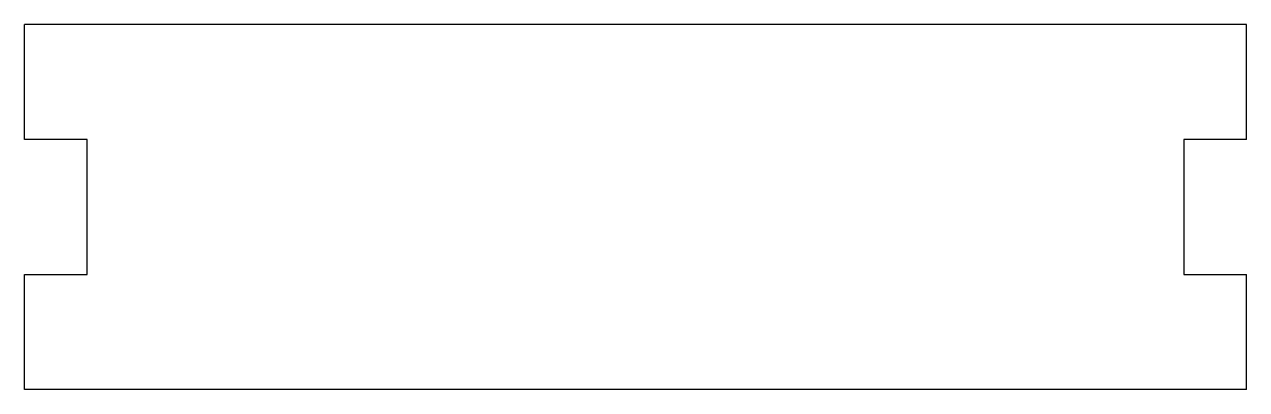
# Model space of a CAD drawing. Header units: millimetres. Extents: x 0 to 758, y -64 to 163.
import ezdxf

# ---------------------------------------------------------------- set-up
doc = ezdxf.new("R2010")
doc.units = ezdxf.units.MM

msp = doc.modelspace()

# ---------------------------------------------------------------- linework, layer by layer
at = {"color": 7, "linetype": 'Continuous', "lineweight": 25}
for p, q in [((0, 91.44), (0, 162.68)), ((758, 162.68), (0, 162.68)), ((758, 91.44), (758, 162.68)), ((38.9, 91.44), (0, 91.44)), ((38.9, 7.56), (38.9, 91.44)), ((758, 91.44), (719.1, 91.44)), ((719.1, 91.44), (719.1, 7.56)), ((0, -63.68), (0, 7.56)), ((0, 7.56), (38.9, 7.56)), ((719.1, 7.56), (758, 7.56)), ((758, -63.68), (758, 7.56)), ((758, -63.68), (0, -63.68))]:
    msp.add_line(p, q, dxfattribs=at)

doc.saveas('drawing.dxf')
